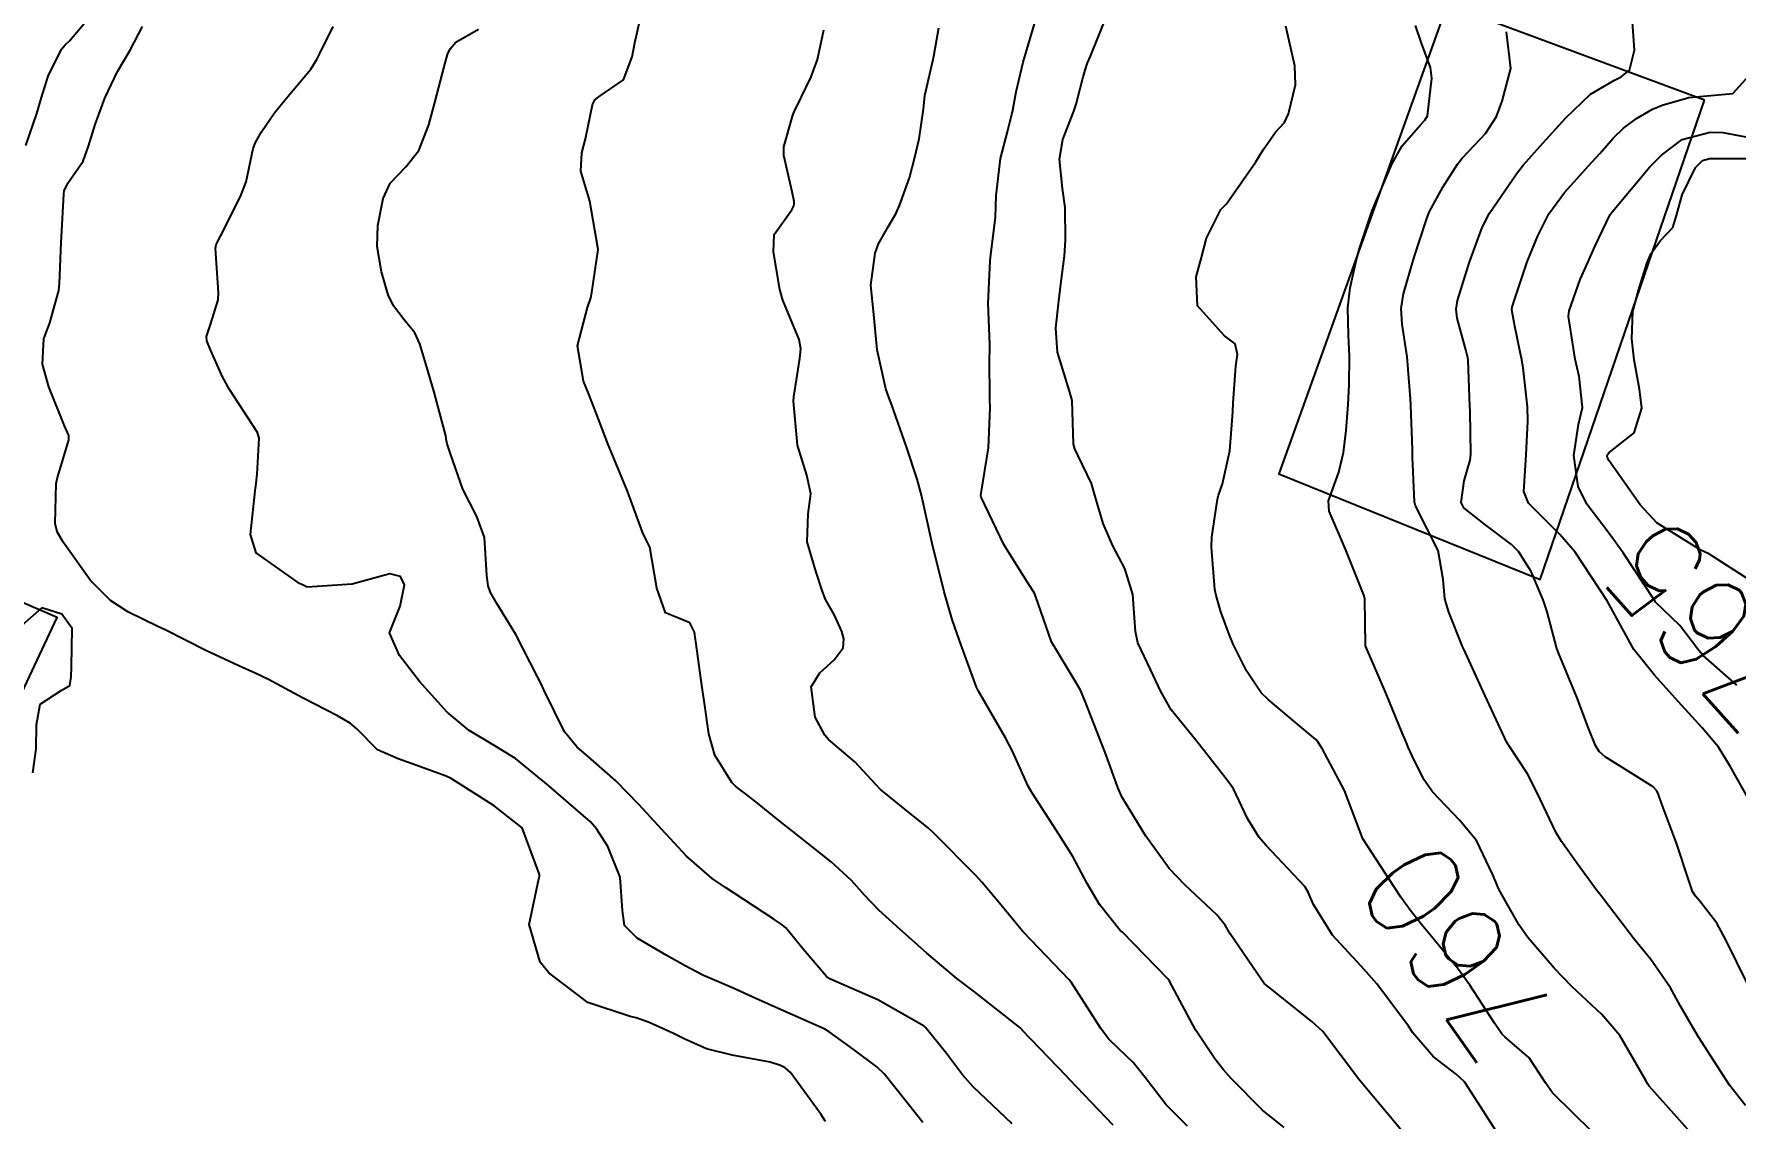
# Model space of a CAD drawing. Header units: metres. Extents: x 318500 to 325275, y 7408834 to 7428799.
# Drawn here: x 323902.9 to 323973.4, y 7420052.5 to 7420097.4 of the extents above; entities that cross this region are included whole.
import ezdxf
from ezdxf.enums import TextEntityAlignment as Align

# ---------------------------------------------------------------- set-up
doc = ezdxf.new("R2010")
doc.units = ezdxf.units.M
doc.header["$MEASUREMENT"] = 0
for name, color, linetype in [('Cotas', 45, 'Continuous'), ('Curvas de Nivel 1m', 11, 'Continuous'), ('Curvas de Nivel 5m', 15, 'Continuous'), ('Edificações', 30, 'Continuous'), ('Vias Primárias', 230, 'Continuous')]:
    doc.layers.add(name, color=color, linetype=linetype)
doc.styles.add('Style-STANDARD', font='STANDARD.shx')

msp = doc.modelspace()

# ---------------------------------------------------------------- linework, layer by layer
at = {"layer": 'Curvas de Nivel 1m', "flags": 128}
for points, elevation in [([(323963.455, 7420052.003), (323962.858, 7420052.966), (323962.179, 7420054.017), (323961.833, 7420054.335), (323960.872, 7420055.066), (323960.042, 7420056.047), (323959.854, 7420056.324), (323958.542, 7420058.07), (323957.891, 7420058.802), (323956.707, 7420060.092), (323955.923, 7420061.356), (323955.701, 7420061.877), (323955.556, 7420062.106), (323953.955, 7420063.802), (323953.667, 7420064.134), (323953.187, 7420064.927), (323952.608, 7420066.151), (323952.348, 7420066.509), (323951.998, 7420066.96), (323951.04, 7420068.17), (323950.029, 7420069.422), (323949.598, 7420070.187), (323949.176, 7420071.07), (323948.642, 7420072.201), (323948.55, 7420072.678), (323948.438, 7420074.205), (323948.106, 7420075.279), (323947.612, 7420076.218), (323947.202, 7420077.156), (323946.893, 7420078.229), (323946.728, 7420078.804), (323946.167, 7420079.95), (323946.027, 7420080.241), (323945.976, 7420080.438), (323945.918, 7420082.243), (323945.813, 7420082.637), (323945.307, 7420084.249), (323945.246, 7420085.244), (323945.353, 7420086.249), (323945.449, 7420087.062), (323945.604, 7420088.247), (323945.649, 7420088.887), (323945.632, 7420090.247), (323945.526, 7420091.04), (323945.391, 7420092.249), (323945.529, 7420093.062), (323945.991, 7420094.244), (323946.084, 7420094.523), (323946.381, 7420095.659), (323946.516, 7420096.11), (323946.557, 7420096.237), (323946.675, 7420096.518), (323947.374, 7420098.226)], 759), ([(323902.577, 7420092.818), (323903.024, 7420094.139), (323903.22, 7420094.811), (323903.495, 7420095.682), (323904.051, 7420096.803), (323904.202, 7420096.982), (323904.385, 7420097.156), (323905.142, 7420098.046)], 751), ([(323935.708, 7420052.371), (323935.508, 7420052.671), (323934.253, 7420054.394), (323934.027, 7420054.592), (323933.833, 7420054.694), (323933.406, 7420054.833), (323931.837, 7420055.122), (323930.776, 7420055.373), (323929.843, 7420055.789), (323929.404, 7420056.015), (323928.392, 7420056.472), (323927.853, 7420056.667), (323927.61, 7420056.726), (323925.862, 7420057.306), (323924.238, 7420058.525), (323923.887, 7420058.978), (323923.424, 7420060.537), (323923.828, 7420062.431), (323923.853, 7420062.531), (323923.853, 7420062.609), (323923.128, 7420064.542), (323921.973, 7420065.454), (323920.192, 7420066.578), (323919.991, 7420066.675), (323918.584, 7420067.189), (323917.998, 7420067.397), (323917.144, 7420067.766), (323916.286, 7420068.636), (323916.014, 7420068.879), (323915.49, 7420069.173), (323914.029, 7420069.928), (323912.62, 7420070.681), (323912.044, 7420070.962), (323911.575, 7420071.169), (323910.057, 7420071.873), (323908.339, 7420072.737), (323908.071, 7420072.872), (323906.801, 7420073.489), (323906.078, 7420073.958), (323905.246, 7420074.783), (323904.114, 7420076.372), (323903.872, 7420076.802), (323903.783, 7420077.144), (323903.829, 7420078.803), (323903.886, 7420079.06), (323904.158, 7420079.971), (323904.351, 7420080.614), (323904.353, 7420080.797), (323904.176, 7420081.191), (323903.526, 7420082.807), (323903.267, 7420083.752), (323903.317, 7420084.809), (323903.565, 7420085.472), (323903.933, 7420086.803), (323903.961, 7420087.096), (323904.037, 7420088.802), (323904.053, 7420089.032), (323904.139, 7420090.802), (323904.162, 7420090.942), (323904.307, 7420091.258), (323904.941, 7420092.17), (323905.169, 7420092.787), (323905.442, 7420093.685), (323905.851, 7420094.778), (323906.371, 7420095.888), (323906.898, 7420096.762), (323907.398, 7420097.752)], 752), ([(323939.741, 7420052.321), (323939.476, 7420052.652), (323938.127, 7420054.337), (323937.833, 7420054.629), (323936.849, 7420055.364), (323935.847, 7420056.085), (323935.67, 7420056.195), (323935.273, 7420056.379), (323933.859, 7420056.989), (323932.81, 7420057.467), (323931.872, 7420057.887), (323930.626, 7420058.439), (323929.885, 7420058.814), (323929.098, 7420059.256), (323927.902, 7420059.961), (323927.374, 7420060.485), (323927.295, 7420061.107), (323927.198, 7420062.487), (323926.681, 7420063.761), (323926.212, 7420064.497), (323925.964, 7420064.78), (323924.24, 7420066.272), (323923.989, 7420066.485), (323923.937, 7420066.531), (323922.861, 7420067.41), (323922.004, 7420067.938), (323920.936, 7420068.571), (323920.021, 7420069.335), (323918.885, 7420070.597), (323918.056, 7420071.676), (323917.632, 7420072.617), (323918.081, 7420073.725), (323918.256, 7420074.608), (323918.095, 7420074.955), (323917.656, 7420075.058), (323916.09, 7420074.64), (323914.232, 7420074.515), (323914.089, 7420074.575), (323914.033, 7420074.605), (323913.913, 7420074.663), (323912.109, 7420075.934), (323911.876, 7420076.694), (323912.091, 7420078.632), (323912.102, 7420078.691), (323912.155, 7420079.19), (323912.243, 7420080.689), (323912.174, 7420080.926), (323911.004, 7420082.708), (323910.725, 7420083.232), (323910.216, 7420084.35), (323910.074, 7420084.721), (323910.05, 7420084.894), (323910.231, 7420085.444), (323910.539, 7420086.422), (323910.555, 7420086.715), (323910.429, 7420088.566), (323910.456, 7420088.717), (323910.631, 7420089.063), (323911.459, 7420090.703), (323911.696, 7420091.312), (323911.992, 7420092.695), (323912.081, 7420092.946), (323912.34, 7420093.386), (323912.87, 7420094.164), (323913.283, 7420094.676), (323914.373, 7420095.977), (323914.635, 7420096.4), (323914.764, 7420096.656), (323915.307, 7420097.741)], 753), ([(323943.438, 7420052.265), (323941.823, 7420053.8), (323941.371, 7420054.297), (323940.717, 7420055.185), (323939.849, 7420056.269), (323939.795, 7420056.321), (323937.866, 7420057.412), (323936.033, 7420058.213), (323935.879, 7420058.284), (323935.748, 7420058.372), (323934.78, 7420059.504), (323934.056, 7420060.398), (323933.982, 7420060.47), (323933.911, 7420060.523), (323933.566, 7420060.751), (323931.924, 7420061.833), (323931.563, 7420062.062), (323931.012, 7420062.434), (323929.944, 7420063.36), (323928.917, 7420064.466), (323927.975, 7420065.504), (323927.012, 7420066.49), (323925.999, 7420067.385), (323925.393, 7420067.899), (323924.883, 7420068.517), (323924.036, 7420070.255), (323923.907, 7420070.532), (323923.762, 7420070.817), (323922.878, 7420072.548), (323922.573, 7420073.05), (323922.083, 7420073.832), (323921.821, 7420074.297), (323921.723, 7420074.564), (323921.669, 7420074.992), (323921.579, 7420076.565), (323921.257, 7420077.445), (323920.681, 7420078.575), (323920.165, 7420080.035), (323920.034, 7420080.448), (323920.005, 7420080.582), (323919.973, 7420080.783), (323919.487, 7420082.591), (323919.178, 7420083.634), (323918.897, 7420084.6), (323918.682, 7420085.051), (323918.24, 7420085.592), (323917.8, 7420086.173), (323917.588, 7420086.62), (323917.312, 7420087.576), (323917.128, 7420088.627), (323917.161, 7420089.499), (323917.381, 7420090.624), (323917.67, 7420091.259), (323918.32, 7420091.931), (323918.857, 7420092.602), (323919.266, 7420093.676), (323919.51, 7420094.593), (323919.923, 7420096.135), (323920.045, 7420096.585), (323920.15, 7420096.817), (323920.388, 7420097.097), (323921.327, 7420097.64)], 754), ([(323950.705, 7420052.171), (323949.813, 7420053.062), (323948.943, 7420054.193), (323948.453, 7420054.818), (323947.842, 7420055.398), (323947.428, 7420055.799), (323947.107, 7420056.221), (323945.879, 7420058.143), (323945.802, 7420058.241), (323943.909, 7420060.217), (323943.869, 7420060.261), (323942.981, 7420061.335), (323942.181, 7420062.286), (323941.934, 7420062.563), (323940.189, 7420064.317), (323939.963, 7420064.523), (323938.986, 7420065.318), (323937.987, 7420066.125), (323937.772, 7420066.343), (323936.921, 7420067.278), (323936.007, 7420068.047), (323935.832, 7420068.197), (323935.678, 7420068.375), (323935.277, 7420069.126), (323935.114, 7420070.384), (323935.461, 7420070.967), (323936.057, 7420071.495), (323936.433, 7420071.995), (323936.464, 7420072.364), (323936.384, 7420072.676), (323936.08, 7420073.353), (323935.705, 7420073.994), (323935.567, 7420074.378), (323935.305, 7420075.179), (323934.944, 7420076.388), (323934.978, 7420077.547), (323935.092, 7420078.386), (323934.924, 7420079.155), (323934.545, 7420080.394), (323934.372, 7420082.222), (323934.383, 7420082.397), (323934.635, 7420083.983), (323934.676, 7420084.393), (323934.612, 7420084.773), (323934.243, 7420085.68), (323933.929, 7420086.403), (323933.809, 7420086.852), (323933.547, 7420088.407), (323933.573, 7420089.125), (323934.306, 7420090.144), (323934.388, 7420090.319), (323934.404, 7420090.399), (323934.405, 7420090.492), (323934.315, 7420090.896), (323933.98, 7420092.403), (323933.977, 7420092.762), (323934.355, 7420094.07), (323934.451, 7420094.307), (323934.496, 7420094.398), (323935.113, 7420095.655), (323935.364, 7420096.385), (323935.627, 7420097.607)], 756), ([(323954.698, 7420052.117), (323953.811, 7420052.837), (323952.502, 7420054.15), (323952.194, 7420054.515), (323951.838, 7420054.965), (323951.032, 7420056.168), (323950.049, 7420058.007), (323949.955, 7420058.179), (323949.881, 7420058.277), (323948.001, 7420060.209), (323947.953, 7420060.252), (323947.911, 7420060.289), (323947.057, 7420061.359), (323946.548, 7420062.231), (323945.947, 7420063.35), (323945.378, 7420064.246), (323944.247, 7420065.996), (323944.105, 7420066.259), (323943.992, 7420066.507), (323943.45, 7420067.714), (323943.158, 7420068.273), (323942.039, 7420070.196), (323941.995, 7420070.291), (323941.964, 7420070.368), (323941.26, 7420072.302), (323940.949, 7420073.178), (323940.624, 7420074.312), (323940.12, 7420076.32), (323939.675, 7420078.325), (323939.494, 7420078.989), (323939.063, 7420080.331), (323938.438, 7420082.096), (323938.34, 7420082.339), (323938.206, 7420082.728), (323937.838, 7420084.346), (323937.708, 7420085.811), (323937.649, 7420086.349), (323937.585, 7420087.026), (323937.759, 7420088.348), (323937.894, 7420088.738), (323938.297, 7420089.44), (323938.631, 7420090.011), (323938.773, 7420090.335), (323939.177, 7420091.476), (323939.403, 7420092.329), (323939.583, 7420093.086), (323939.762, 7420094.326), (323939.812, 7420094.882), (323940.145, 7420096.322), (323940.193, 7420096.521), (323940.404, 7420097.693)], 757), ([(323959.529, 7420052.054), (323957.83, 7420054.08), (323956.3, 7420056.095), (323955.856, 7420056.518), (323954.075, 7420057.929), (323953.879, 7420058.093), (323953.845, 7420058.131), (323953.753, 7420058.261), (323952.472, 7420060.152), (323952.256, 7420060.498), (323951.918, 7420060.934), (323950.589, 7420062.173), (323949.94, 7420062.855), (323948.97, 7420064.195), (323947.984, 7420065.828), (323947.807, 7420066.213), (323947.326, 7420067.543), (323947.072, 7420068.224), (323946.45, 7420069.818), (323946.269, 7420070.237), (323946.046, 7420070.616), (323945.065, 7420072.25), (323944.509, 7420073.832), (323944.356, 7420074.257), (323944.096, 7420074.664), (323943.095, 7420076.275), (323942.149, 7420078.235), (323942.139, 7420078.29), (323942.151, 7420078.402), (323942.456, 7420080.286), (323942.518, 7420081.962), (323942.511, 7420082.285), (323942.501, 7420084.01), (323942.512, 7420084.286), (323942.516, 7420084.569), (323942.447, 7420086.287), (323942.521, 7420088.041), (323942.551, 7420088.286), (323942.74, 7420089.847), (323942.765, 7420090.283), (323942.771, 7420090.74), (323942.957, 7420092.281), (323943.238, 7420093.386), (323943.458, 7420094.274), (323943.604, 7420095.039), (323943.892, 7420096.267), (323944.407, 7420097.999)], 758), ([(323971.547, 7420051.894), (323969.829, 7420053.838), (323969.766, 7420053.921), (323969.684, 7420054.069), (323968.611, 7420055.932), (323967.863, 7420056.796), (323966.628, 7420057.959), (323965.891, 7420058.723), (323964.8, 7420059.987), (323964.434, 7420060.511), (323963.924, 7420061.397), (323963.595, 7420062.003), (323963.348, 7420062.597), (323962.667, 7420064.013), (323961.973, 7420064.86), (323960.856, 7420066.037), (323960.498, 7420066.545), (323960.005, 7420067.518), (323959.839, 7420067.883), (323959.769, 7420068.054), (323959.594, 7420068.479), (323958.95, 7420070.066), (323958.07, 7420072.08), (323958.041, 7420074.032), (323958.036, 7420074.081), (323958.013, 7420074.159), (323957.252, 7420076.089), (323956.574, 7420077.665), (323956.536, 7420078.096), (323956.972, 7420079.282), (323957.164, 7420080.09), (323957.274, 7420080.999), (323957.355, 7420082.088), (323957.402, 7420082.898), (323957.417, 7420084.088), (323957.373, 7420084.954), (323957.343, 7420086.089), (323957.435, 7420086.916), (323957.7, 7420088.086), (323957.829, 7420088.542), (323958.309, 7420090), (323958.327, 7420090.063), (323958.337, 7420090.08), (323958.35, 7420090.119), (323959.178, 7420092.067), (323959.599, 7420092.803), (323960.354, 7420093.673), (323960.537, 7420093.869), (323960.639, 7420094.047), (323960.825, 7420095.604), (323960.761, 7420096.046), (323960.4, 7420097.051), (323960.145, 7420097.791)], 761), ([(323973.818, 7420053.038), (323973.157, 7420053.87), (323971.86, 7420055.89), (323971.121, 7420057.154), (323970.708, 7420057.908), (323969.897, 7420059.083), (323969.211, 7420059.927), (323967.927, 7420061.607), (323967.779, 7420061.793), (323967.656, 7420061.944), (323966.837, 7420063.066), (323966.192, 7420063.967), (323965.966, 7420064.357), (323965.193, 7420065.982), (323964.784, 7420066.774), (323964.009, 7420067.947), (323963.973, 7420068), (323963.933, 7420068.079), (323963.029, 7420070.01), (323962.144, 7420071.944), (323962.111, 7420072.02), (323962.098, 7420072.048), (323962.071, 7420072.116), (323961.525, 7420073.469), (323961.367, 7420074.031), (323961.298, 7420074.836), (323961.084, 7420076.036), (323960.148, 7420077.888), (323960.105, 7420078.051), (323960.021, 7420079.905), (323960.021, 7420080.052), (323960.015, 7420080.209), (323959.951, 7420082.054), (323959.942, 7420082.315), (323959.807, 7420084.056), (323959.594, 7420085.411), (323959.555, 7420086.06), (323959.649, 7420086.67), (323960.046, 7420088.054), (323960.101, 7420088.234), (323960.292, 7420088.824), (323960.6, 7420089.753), (323960.718, 7420090.046), (323961.278, 7420091.083), (323961.88, 7420092.035), (323962.08, 7420092.287), (323962.338, 7420092.561), (323963.051, 7420093.318), (323963.499, 7420094.013), (323963.731, 7420094.648), (323964.09, 7420096.005), (323963.92, 7420097.523)], 762), ([(323973.884, 7420058.102), (323973.011, 7420059.873), (323972.624, 7420060.587), (323971.926, 7420061.498), (323971.741, 7420061.706), (323971.622, 7420061.895), (323971.473, 7420062.361), (323970.955, 7420063.905), (323970.339, 7420065.561), (323970.209, 7420065.917), (323970.142, 7420066.068), (323969.993, 7420066.238), (323969.184, 7420066.742), (323968.005, 7420067.483), (323967.762, 7420067.698), (323967.601, 7420067.946), (323967.307, 7420068.665), (323966.829, 7420069.958), (323966.067, 7420071.787), (323966.008, 7420071.971), (323965.596, 7420073.488), (323965.433, 7420073.98), (323964.935, 7420075.16), (323964.409, 7420075.996), (323964.124, 7420076.279), (323963.061, 7420077.086), (323962.147, 7420077.804), (323962.04, 7420078.022), (323962.159, 7420078.925), (323962.407, 7420079.778), (323962.44, 7420080.017), (323962.404, 7420081.811), (323962.395, 7420082.018), (323962.328, 7420083.919), (323962.313, 7420084.019), (323962.233, 7420084.344), (323961.874, 7420085.653), (323961.833, 7420086.026), (323961.891, 7420086.39), (323962.274, 7420087.629), (323962.369, 7420087.938), (323962.4, 7420088.028), (323962.911, 7420089.411), (323963.218, 7420090.016), (323964.326, 7420091.645), (323964.613, 7420091.996), (323965.422, 7420092.905), (323966.36, 7420093.944), (323967.392, 7420094.943), (323968.384, 7420095.526), (323968.669, 7420095.663), (323969.013, 7420095.941), (323969.226, 7420096.766), (323969.131, 7420097.939)], 763), ([(323973.869, 7420065.862), (323973.196, 7420067.066), (323972.696, 7420067.88), (323972.022, 7420068.682), (323970.91, 7420069.907), (323970.054, 7420070.861), (323969.188, 7420071.929), (323968.09, 7420073.94), (323966.756, 7420075.96), (323966.131, 7420076.695), (323964.821, 7420077.99), (323964.633, 7420078.471), (323964.726, 7420079.992), (323964.797, 7420081.385), (323964.792, 7420081.991), (323964.61, 7420083.608), (323964.543, 7420083.995), (323964.489, 7420084.253), (323964.244, 7420085.401), (323964.133, 7420086.001), (323964.144, 7420086.109), (323964.257, 7420086.467), (323964.644, 7420087.625), (323964.779, 7420087.993), (323965.212, 7420089.07), (323965.671, 7420089.98), (323966.319, 7420090.863), (323966.839, 7420091.451), (323967.302, 7420091.96), (323967.791, 7420092.502), (323968.348, 7420093.131), (323968.758, 7420093.54), (323969.304, 7420093.936), (323969.967, 7420094.325), (323970.369, 7420094.49), (323971.477, 7420094.8), (323972.375, 7420094.889), (323973.292, 7420094.965), (323974.105, 7420095.873)], 764), ([(323974.103, 7420074.734), (323972.296, 7420075.887), (323972.121, 7420075.975), (323971.971, 7420076.043), (323970.139, 7420077.172), (323969.449, 7420077.927), (323968.168, 7420079.752), (323968.1, 7420079.872), (323968.087, 7420079.941), (323968.101, 7420080.011), (323968.172, 7420080.089), (323969.203, 7420080.912), (323969.52, 7420081.927), (323969.429, 7420082.715), (323969.205, 7420083.935), (323969.104, 7420084.803), (323969.149, 7420085.937), (323969.391, 7420086.805), (323969.731, 7420087.928), (323969.889, 7420088.323), (323970.294, 7420088.875), (323970.803, 7420089.412), (323970.966, 7420089.91), (323971.188, 7420090.776), (323971.745, 7420091.899), (323972.038, 7420092.191), (323972.336, 7420092.273), (323973.929, 7420092.281)], 766), ([(323902.86, 7420066.811), (323902.999, 7420067.811), (323903.02, 7420068.81), (323903.167, 7420069.664), (323904.031, 7420070.231), (323904.388, 7420070.441), (323904.451, 7420070.794), (323904.47, 7420071.22), (323904.491, 7420072.794), (323904.069, 7420073.397), (323903.23, 7420073.651), (323902.279, 7420072.818)], 751)]:
    msp.add_lwpolyline(points, dxfattribs=dict(at, elevation=elevation))
at = {"layer": 'Curvas de Nivel 5m', "flags": 128}
for points, elevation in [([(323947.617, 7420052.213), (323945.828, 7420054.1), (323945.692, 7420054.241), (323943.849, 7420056.155), (323943.803, 7420056.214), (323943.753, 7420056.261), (323941.872, 7420057.74), (323941.141, 7420058.301), (323939.895, 7420059.346), (323938.801, 7420060.331), (323937.918, 7420061.123), (323937.323, 7420061.748), (323936.783, 7420062.357), (323935.941, 7420063.131), (323934.335, 7420064.394), (323933.964, 7420064.694), (323932.672, 7420065.721), (323931.987, 7420066.252), (323931.816, 7420066.423), (323931.123, 7420067.555), (323930.868, 7420068.437), (323930.673, 7420069.798), (323930.577, 7420070.442), (323930.343, 7420072.169), (323930.308, 7420072.446), (323930.272, 7420072.647), (323930.076, 7420073.039), (323929.067, 7420073.452), (323928.713, 7420074.471), (323928.418, 7420076.173), (323928.27, 7420076.478), (323928.125, 7420076.796), (323927.498, 7420078.487), (323927.033, 7420079.62), (323926.667, 7420080.495), (323926.189, 7420081.762), (323925.896, 7420082.505), (323925.67, 7420083.046), (323925.423, 7420084.512), (323925.837, 7420086.098), (323925.985, 7420086.504), (323926.027, 7420086.729), (323926.28, 7420088.5), (323925.942, 7420090.506), (323925.569, 7420091.758), (323925.605, 7420092.511), (323925.757, 7420093.091), (323926.053, 7420094.505), (323926.152, 7420094.714), (323926.366, 7420094.868), (323927.335, 7420095.531), (323927.69, 7420096.487), (323927.809, 7420097.073), (323928.115, 7420098.483)], 755), ([(323967.463, 7420051.945), (323965.824, 7420053.557), (323965.529, 7420053.975), (323964.855, 7420055), (323963.849, 7420055.881), (323963.72, 7420056.001), (323963.415, 7420056.446), (323962.403, 7420058.015), (323961.891, 7420058.726), (323960.814, 7420060.036), (323960.401, 7420060.529), (323959.921, 7420061.122), (323959.532, 7420061.662), (323959.271, 7420062.06), (323957.96, 7420064.08), (323957.21, 7420066.088), (323956.282, 7420067.823), (323956.103, 7420068.099), (323956.012, 7420068.202), (323955.441, 7420068.686), (323954.036, 7420069.853), (323953.751, 7420070.134), (323953.146, 7420071.051), (323952.592, 7420072.152), (323952.436, 7420072.517), (323952.083, 7420073.485), (323951.882, 7420074.162), (323951.837, 7420074.419), (323951.691, 7420076.164), (323951.713, 7420076.578), (323951.949, 7420078.162), (323951.988, 7420078.325), (323952.156, 7420078.797), (323952.447, 7420080.156), (323952.576, 7420081.773), (323952.593, 7420082.154), (323952.706, 7420083.67), (323952.776, 7420084.152), (323952.679, 7420084.598), (323952.238, 7420084.929), (323951.115, 7420086.171), (323951.065, 7420087.375), (323951.283, 7420088.17), (323951.487, 7420088.973), (323952.084, 7420090.162), (323952.198, 7420090.274), (323952.312, 7420090.4), (323953.529, 7420092.142), (323953.836, 7420092.639), (323954.349, 7420093.367), (323954.718, 7420093.763), (323954.882, 7420094.125), (323955.177, 7420095.323), (323955.14, 7420096.123), (323954.775, 7420097.757)], 760), ([(323973.462, 7420070.456), (323972.067, 7420071.677), (323971.883, 7420071.893), (323971.098, 7420072.922), (323970.09, 7420073.897), (323970.07, 7420073.92), (323970.03, 7420073.981), (323968.745, 7420075.934), (323968.133, 7420076.792), (323967.245, 7420077.954), (323966.881, 7420078.683), (323966.709, 7420079.962), (323966.9, 7420081.249), (323967.063, 7420081.957), (323966.93, 7420083.249), (323966.763, 7420083.965), (323966.485, 7420085.731), (323966.506, 7420085.967), (323966.975, 7420087.258), (323967.279, 7420087.96), (323967.589, 7420088.659), (323968.211, 7420089.951), (323968.253, 7420090.008), (323968.311, 7420090.077), (323969.86, 7420091.927), (323970.091, 7420092.166), (323970.337, 7420092.416), (323971.197, 7420093.058), (323972.352, 7420093.367), (323972.883, 7420093.354), (323974.348, 7420093.073)], 765)]:
    msp.add_lwpolyline(points, dxfattribs=dict(at, elevation=elevation))
at = {"layer": 'Edificações'}
for points in [[(323972.116, 7420094.693), (323961.454, 7420098.645), (323954.484, 7420079.209), (323965.317, 7420074.829), (323972.116, 7420094.693)], [(323898.572, 7420061.963), (323903.866, 7420073.257), (323888.259, 7420079.978), (323883.35, 7420068.464), (323898.572, 7420061.963)]]:
    msp.add_lwpolyline(points, close=True, dxfattribs=at)
at = {"layer": 'Vias Primárias'}
for points in [[(323415.833, 7419583.302), (323419.047, 7419572.746), (323421.03, 7419562.086), (323421.351, 7419557.374), (323421.618, 7419546.016), (323420.655, 7419534.774), (323419.854, 7419529.552), (323419.495, 7419524.986, 0.238184), (323422.135, 7419522.665), (323425.333, 7419521.775), (323439.384, 7419519.04), (323447.038, 7419517.341, 0.392019), (323449.506, 7419518.783), (323449.894, 7419520.081), (323454.112, 7419536.783), (323456.933, 7419548.508), (323462.14, 7419572.405), (323463.204, 7419579.599, 0.075507), (323463.151, 7419593.445, 0), (323461.926, 7419601.304, 0.173993), (323443.828, 7419629.608, 0.279998), (323404.325, 7419640.182, 0.277838)], [(323934.92, 7420316.776, 0), (323936.242, 7420308.849)], [(323715.644, 7420145.548, 0), (323709.04, 7420132.939)], [(323939.281, 7420278.615, 0), (323933.27, 7420270.921)], [(323840.737, 7420005.613, 0), (323839.679, 7420000.995, -0.226003)], [(323831.088, 7420001.787, 0), (323833.844, 7420008.443, 0.220888)]]:
    msp.add_lwpolyline(points, format="xyb", dxfattribs=at)

# ---------------------------------------------------------------- texts
at = {"layer": 'Cotas', "style": 'Style-STANDARD'}
for s, rotation, p in [('765', 132.07728, (323972.17, 7420072.937, 765)), ('760', 125.3377, (323961.882, 7420059.393, 760))]:
    msp.add_text(s, height=4, rotation=rotation, dxfattribs=at).set_placement(p, align=Align.MIDDLE_CENTER)

doc.saveas('drawing.dxf')
